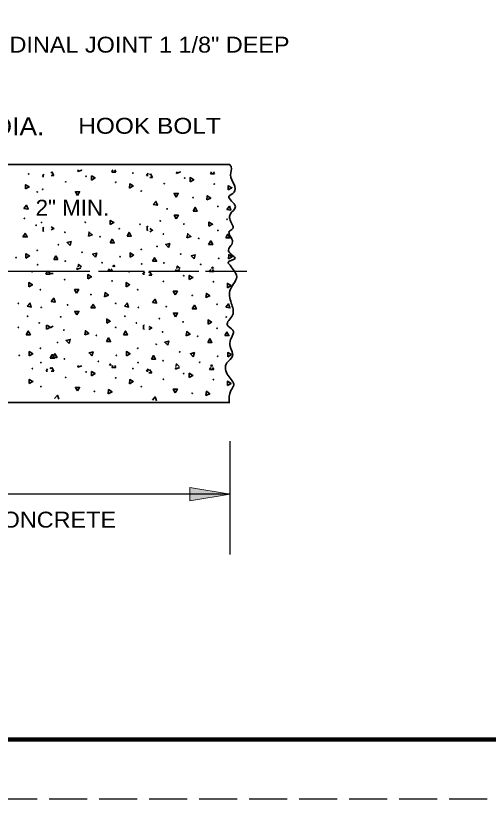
# Model space of a CAD drawing. Extents: x -26.7 to 8.7, y -11.7 to 10.3.
# Drawn here: x -15.92 to -11.96, y -11.73 to -5.18 of the extents above; entities that cross this region are included whole.
import ezdxf

# ---------------------------------------------------------------- set-up
doc = ezdxf.new("R2010")
doc.units = 0
doc.header["$LTSCALE"] = 0.053
doc.linetypes.add('LONG_DASHED', pattern=[7.5, 6, -1.5])
doc.layers.add('1', color=7, linetype='Continuous', lineweight=35)

msp = doc.modelspace()

# ---------------------------------------------------------------- hatches: boundary and pattern name
at = {"layer": '1'}
msp.add_hatch(color=256, dxfattribs=at).paths.add_polyline_path([(-14.46092, -9.23083), (-14.46092, -9.11867), (-14.12342, -9.17458), (-14.12342, -9.17458)])

# ---------------------------------------------------------------- linework, layer by layer
for p, q in [((-17.83092, -6.42008), (-14.12633, -6.42008)), ((-15.61408, -6.48183), (-15.61975, -6.4915)), ((-15.59675, -6.512), (-15.61408, -6.48183)), ((-15.394, -6.46508), (-15.39642, -6.47883)), ((-15.39642, -6.47883), (-15.36358, -6.46675)), ((-15.36358, -6.46675), (-15.36567, -6.46508)), ((-15.103, -6.46508), (-15.11308, -6.48242)), ((-15.11308, -6.48242), (-15.07808, -6.48242)), ((-15.07808, -6.48242), (-15.08817, -6.46508)), ((-14.56925, -6.47992), (-14.57158, -6.49367)), ((-14.57158, -6.49367), (-14.53883, -6.48158)), ((-14.53883, -6.48158), (-14.54083, -6.47992)), ((-14.27825, -6.47992), (-14.28833, -6.49725)), ((-14.25333, -6.49725), (-14.26333, -6.47992)), ((-15.68008, -6.49908), (-15.69208, -6.51958)), ((-15.69208, -6.51958), (-15.68008, -6.51958)), ((-15.61975, -6.512), (-15.59675, -6.512)), ((-14.80975, -6.4915), (-14.82167, -6.512)), ((-14.82167, -6.512), (-14.80975, -6.512)), ((-14.78933, -6.49667), (-14.795, -6.50633)), ((-14.795, -6.52683), (-14.77192, -6.52683)), ((-14.77192, -6.52683), (-14.78933, -6.49667)), ((-14.28833, -6.49725), (-14.25333, -6.49725)), ((-15.68708, -6.94367), (-15.68725, -6.97858)), ((-15.68708, -6.94367), (-15.68725, -6.97858)), ((-15.68008, -6.94775), (-15.68708, -6.94367)), ((-15.68008, -6.94775), (-15.68708, -6.94367)), ((-14.81675, -6.93608), (-14.81683, -6.97108)), ((-14.81675, -6.93608), (-14.81683, -6.97108)), ((-14.80975, -6.94017), (-14.81675, -6.93608)), ((-14.80975, -6.94017), (-14.81675, -6.93608)), ((-15.68725, -6.97858), (-15.68008, -6.97458)), ((-15.68725, -6.97858), (-15.68008, -6.97458)), ((-15.61975, -6.967), (-15.59658, -6.95358)), ((-14.81683, -6.97108), (-14.80975, -6.967)), ((-14.81683, -6.97108), (-14.80975, -6.967)), ((-15.581, -7.18375), (-15.5985, -7.214)), ((-15.56358, -7.214), (-15.581, -7.18375)), ((-15.5985, -7.214), (-15.56358, -7.214)), ((-15.65308, -7.31658), (-15.66508, -7.33708)), ((-15.64433, -7.30708), (-15.65, -7.31675)), ((-15.62692, -7.33717), (-15.64433, -7.30708)), ((-15.62717, -7.32958), (-15.60417, -7.32958)), ((-15.40142, -7.28275), (-15.40383, -7.2965)), ((-15.40383, -7.2965), (-15.37108, -7.28442)), ((-15.37108, -7.28442), (-15.37308, -7.28275)), ((-15.13325, -7.29033), (-15.14333, -7.30767)), ((-15.14333, -7.30767), (-15.10833, -7.30767)), ((-15.10833, -7.30767), (-15.11833, -7.29033)), ((-14.84, -7.31675), (-14.85192, -7.33717)), ((-14.79675, -7.31433), (-14.80242, -7.324)), ((-14.77933, -7.3445), (-14.79675, -7.31433)), ((-14.57667, -7.29758), (-14.57908, -7.31133)), ((-14.57908, -7.31133), (-14.54625, -7.29925)), ((-14.54625, -7.29925), (-14.54833, -7.29758)), ((-14.28567, -7.29758), (-14.29575, -7.31492)), ((-14.29575, -7.31492), (-14.26075, -7.31492)), ((-14.26075, -7.31492), (-14.27083, -7.29758)), ((-15.66508, -7.33708), (-15.65308, -7.33708)), ((-15.65, -7.33717), (-15.62692, -7.33717)), ((-14.85192, -7.33717), (-14.84, -7.33717)), ((-14.80242, -7.3445), (-14.77933, -7.3445)), ((-15.66008, -7.76117), (-15.66025, -7.79608)), ((-15.66008, -7.76117), (-15.66025, -7.79608)), ((-15.66025, -7.79608), (-15.65308, -7.79208)), ((-15.66025, -7.79608), (-15.65308, -7.79208)), ((-15.65308, -7.76525), (-15.66008, -7.76117)), ((-15.65308, -7.76525), (-15.66008, -7.76117)), ((-15.62717, -7.78467), (-15.604, -7.77125)), ((-14.84692, -7.76133), (-14.84708, -7.79625)), ((-14.84692, -7.76133), (-14.84708, -7.79625)), ((-14.84708, -7.79625), (-14.84, -7.79225)), ((-14.84708, -7.79625), (-14.84, -7.79225)), ((-14.84, -7.76533), (-14.84692, -7.76133)), ((-14.84, -7.76533), (-14.84692, -7.76133)), ((-15.62158, -8.11708), (-15.62717, -8.12675)), ((-15.61408, -8.11708), (-15.61975, -8.12675)), ((-15.59675, -8.14725), (-15.61408, -8.11708)), ((-15.394, -8.10042), (-15.39642, -8.11408)), ((-15.39642, -8.11408), (-15.36358, -8.102)), ((-15.103, -8.10042), (-15.11308, -8.11775)), ((-15.11308, -8.11775), (-15.07808, -8.11775)), ((-15.07808, -8.11775), (-15.08817, -8.10042)), ((-14.57667, -8.11525), (-14.57908, -8.129)), ((-14.57908, -8.129), (-14.54625, -8.11692)), ((-14.54625, -8.11692), (-14.54833, -8.11525)), ((-14.28567, -8.11525), (-14.29575, -8.13258)), ((-14.26075, -8.13258), (-14.27083, -8.11525)), ((-15.6495, -8.12642), (-15.66142, -8.14692)), ((-15.66142, -8.14692), (-15.6495, -8.14692)), ((-15.61975, -8.14725), (-15.59675, -8.14725)), ((-14.80975, -8.12675), (-14.82167, -8.14725)), ((-14.82167, -8.14725), (-14.80975, -8.14725)), ((-14.79675, -8.132), (-14.80242, -8.14167)), ((-14.80242, -8.16208), (-14.77933, -8.16208)), ((-14.77933, -8.16208), (-14.79675, -8.132)), ((-14.29575, -8.13258), (-14.26075, -8.13258)), ((-18.04967, -8.40875), (-14.12633, -8.40875))]:
    msp.add_line(p, q, dxfattribs=at)
at = {"layer": '1', "lineweight": 25}
for p, q in [((-15.29608, -7.314), (-16.66375, -7.314)), ((-14.84017, -7.314), (-15.22317, -7.314)), ((-14.38425, -7.314), (-14.80375, -7.314)), ((-13.98308, -7.314), (-14.32958, -7.314)), ((-14.12342, -9.679), (-14.12342, -8.73283))]:
    msp.add_line(p, q, dxfattribs=at)
at = {"layer": '1', "linetype": 'LONG_DASHED', "lineweight": 25}
msp.add_line((8.50758, -11.72625), (-26.69242, -11.72625), dxfattribs=at)
at = {"layer": '1', "lineweight": 158}
msp.add_lwpolyline([(8.42425, 9.77375), (8.42425, -11.22625), (-24.07575, -11.22625)], dxfattribs=at)
at = {"layer": '1'}
for points in [[(-15.28258, -6.54967), (-15.25233, -6.53225), (-15.2825, -6.51467)], [(-14.45783, -6.56458), (-14.42758, -6.54708), (-14.45767, -6.5295)], [(-15.83383, -6.62417), (-15.80358, -6.60658), (-15.83367, -6.58917)], [(-14.9635, -6.61658), (-14.93317, -6.59908), (-14.96325, -6.58158)], [(-14.13875, -6.63142), (-14.10842, -6.61392), (-14.1385, -6.59642)], [(-15.39942, -6.67725), (-15.38183, -6.647), (-15.41683, -6.647)], [(-14.57458, -6.69208), (-14.55708, -6.66183), (-14.592, -6.66183)], [(-14.31758, -6.71475), (-14.28583, -6.70008), (-14.31442, -6.68008)], [(-14.76583, -6.75442), (-14.7315, -6.7605), (-14.74333, -6.72775)], [(-15.84725, -6.78733), (-15.81283, -6.79342), (-15.82483, -6.76058)], [(-14.4325, -6.80858), (-14.39758, -6.80858), (-14.41492, -6.77842)], [(-14.15208, -6.79467), (-14.11775, -6.80075), (-14.12967, -6.76783)], [(-14.57325, -6.87467), (-14.55575, -6.84433), (-14.59067, -6.84433)], [(-15.12533, -6.92142), (-15.09508, -6.90392), (-15.12517, -6.88642)], [(-14.30058, -6.93625), (-14.27025, -6.91875), (-14.30042, -6.90133)], [(-15.8555, -7.02517), (-15.8205, -7.02517), (-15.83792, -6.99508)], [(-15.30883, -7.01842), (-15.27592, -7.00642), (-15.30267, -6.98408)], [(-14.98508, -7.01758), (-14.95017, -7.01758), (-14.96758, -6.9875)], [(-14.484, -7.03333), (-14.45117, -7.02133), (-14.47783, -6.99892)], [(-14.16033, -7.0325), (-14.12533, -7.0325), (-14.14275, -7.00233)], [(-15.46233, -7.09758), (-15.45333, -7.06375), (-15.487, -7.07283)], [(-15.12767, -7.07433), (-15.09275, -7.07433), (-15.11008, -7.04408)], [(-14.30292, -7.08917), (-14.26792, -7.08917), (-14.28533, -7.05892)], [(-14.63758, -7.11242), (-14.62858, -7.07858), (-14.66225, -7.08767)], [(-15.83067, -7.20117), (-15.80033, -7.18367), (-15.83042, -7.16617)], [(-15.24825, -7.19367), (-15.23925, -7.15983), (-15.27292, -7.16883)], [(-14.96025, -7.19358), (-14.93, -7.17608), (-14.96008, -7.15858)], [(-14.77375, -7.22883), (-14.73883, -7.22883), (-14.75617, -7.19858)], [(-14.4235, -7.2085), (-14.4145, -7.17467), (-14.44817, -7.18367)], [(-14.1355, -7.20842), (-14.10517, -7.19092), (-14.13525, -7.1735)], [(-15.31283, -7.37492), (-15.28258, -7.35742), (-15.31267, -7.33992)], [(-14.46525, -7.38217), (-14.435, -7.36475), (-14.46508, -7.34717)], [(-15.80683, -7.44167), (-15.77658, -7.42408), (-15.80667, -7.40667)], [(-15.40683, -7.49492), (-15.38925, -7.46458), (-15.42425, -7.46458)], [(-14.99375, -7.44183), (-14.96342, -7.42425), (-14.9935, -7.40683)], [(-14.14617, -7.44908), (-14.11583, -7.43158), (-14.14592, -7.41408)], [(-15.17258, -7.52517), (-15.14083, -7.51042), (-15.16942, -7.49042)], [(-14.58208, -7.50975), (-14.5645, -7.4795), (-14.59942, -7.4795)], [(-14.325, -7.53242), (-14.29333, -7.51775), (-14.32183, -7.49767)], [(-15.82025, -7.60483), (-15.78583, -7.61092), (-15.79783, -7.57808)], [(-15.62083, -7.56483), (-15.5865, -7.57092), (-15.59833, -7.53808)], [(-15.2875, -7.619), (-15.25258, -7.619), (-15.26992, -7.58883)], [(-15.00708, -7.605), (-14.97275, -7.61108), (-14.98467, -7.57825)], [(-14.77333, -7.57208), (-14.73892, -7.57817), (-14.75083, -7.54542)], [(-14.43992, -7.62625), (-14.405, -7.62625), (-14.42233, -7.59608)], [(-14.1595, -7.61233), (-14.12517, -7.61833), (-14.13708, -7.5855)], [(-15.4055, -7.6775), (-15.38792, -7.64717), (-15.42283, -7.64717)], [(-14.58067, -7.69233), (-14.56317, -7.662), (-14.59808, -7.662)], [(-15.15558, -7.74658), (-15.12525, -7.72917), (-15.15542, -7.71167)], [(-14.308, -7.75392), (-14.27767, -7.73642), (-14.30783, -7.71892)], [(-15.8285, -7.84267), (-15.7935, -7.84267), (-15.81092, -7.8125)], [(-15.339, -7.84367), (-15.30617, -7.83167), (-15.33283, -7.80933)], [(-15.01533, -7.84283), (-14.98033, -7.84283), (-14.99775, -7.81267)], [(-14.49142, -7.85092), (-14.45858, -7.83892), (-14.48533, -7.81658)], [(-14.16775, -7.85008), (-14.13283, -7.85008), (-14.15017, -7.82)], [(-15.46975, -7.91525), (-15.46075, -7.88142), (-15.49442, -7.8905)], [(-15.15792, -7.8995), (-15.12292, -7.8995), (-15.14033, -7.86933)], [(-14.645, -7.93008), (-14.636, -7.89625), (-14.66967, -7.90533)], [(-14.31033, -7.90683), (-14.27533, -7.90683), (-14.29275, -7.87658)], [(-15.80367, -8.01867), (-15.77333, -8.00117), (-15.80342, -7.98367)], [(-15.2785, -8.01883), (-15.2695, -7.985), (-15.30317, -7.994)], [(-14.9905, -8.01875), (-14.96017, -8.00133), (-14.99025, -7.98383)], [(-14.14292, -8.02608), (-14.11258, -8.00858), (-14.14267, -7.99108)], [(-15.62875, -8.03917), (-15.59383, -8.03917), (-15.61117, -8.009)], [(-15.60592, -8.03158), (-15.571, -8.03158), (-15.58842, -8.00142)], [(-14.78117, -8.0465), (-14.74625, -8.0465), (-14.76358, -8.01625)], [(-14.43092, -8.02617), (-14.42192, -7.99233), (-14.45558, -8.00133)], [(-15.28258, -8.185), (-15.25233, -8.1675), (-15.2825, -8.15)], [(-14.46525, -8.19983), (-14.435, -8.18233), (-14.46508, -8.16483)], [(-15.80325, -8.2515), (-15.773, -8.234), (-15.80308, -8.2165)], [(-14.9635, -8.25192), (-14.93317, -8.23433), (-14.96325, -8.21683)], [(-14.14617, -8.26675), (-14.11583, -8.24917), (-14.14592, -8.23175)], [(-15.39942, -8.31258), (-15.38183, -8.28225), (-15.41683, -8.28225)], [(-15.14233, -8.33525), (-15.11067, -8.3205), (-15.13925, -8.3005)], [(-14.58208, -8.32742), (-14.5645, -8.29708), (-14.59942, -8.29708)], [(-14.325, -8.35008), (-14.29333, -8.33533), (-14.32183, -8.31533)]]:
    msp.add_lwpolyline(points, close=True, dxfattribs=at)
for points in [[(-15.61975, -6.967), (-15.59658, -6.95358), (-15.61975, -6.94017)], [(-14.795, -6.98183), (-14.77183, -6.96842), (-14.795, -6.955)], [(-15.36567, -7.27508), (-15.39025, -7.2545), (-15.394, -7.27508)], [(-15.36567, -7.27508), (-15.39025, -7.2545), (-15.394, -7.27508)], [(-15.08817, -7.27508), (-15.09558, -7.26225), (-15.103, -7.27508)], [(-14.54083, -7.28992), (-14.5655, -7.26933), (-14.56925, -7.28992)], [(-14.54083, -7.28992), (-14.5655, -7.26933), (-14.56925, -7.28992)], [(-14.26333, -7.28992), (-14.27083, -7.27708), (-14.27825, -7.28992)], [(-15.65, -7.79225), (-15.62683, -7.77875), (-15.65, -7.76533)], [(-14.80242, -7.7995), (-14.77925, -7.78608), (-14.80242, -7.77267)], [(-15.11833, -8.10033), (-15.12583, -8.0875), (-15.13325, -8.10033)], [(-14.54833, -8.10758), (-14.57292, -8.087), (-14.57667, -8.10758)], [(-14.54833, -8.10758), (-14.57292, -8.087), (-14.57667, -8.10758)], [(-14.27083, -8.10758), (-14.27825, -8.09475), (-14.28567, -8.10758)], [(-15.55633, -8.381), (-15.56817, -8.34817), (-15.59067, -8.37492)], [(-14.73892, -8.39583), (-14.75083, -8.363), (-14.77333, -8.38975)]]:
    msp.add_lwpolyline(points, dxfattribs=at)
at = {"layer": '1', "lineweight": 13}
msp.add_lwpolyline([(-14.46092, -9.23083), (-14.46092, -9.11867), (-14.12342, -9.17458), (-14.12342, -9.17458)], close=True, dxfattribs=at)
at = {"layer": '1', "lineweight": 25}
msp.add_lwpolyline([(-14.12342, -9.17458), (-18.05492, -9.17458), (-21.17925, -9.17458)], dxfattribs=at)
at = {"layer": '1'}
for centre in [(-15.80669, -6.49832), (-15.32788, -6.51754), (-14.93631, -6.49074), (-14.5031, -6.53239), (-15.49859, -6.56438), (-15.49859, -6.56438), (-15.08022, -6.56769), (-14.67381, -6.57923), (-14.25545, -6.58254), (-15.73635, -6.64891), (-15.69075, -6.62648), (-14.86598, -6.64133), (-14.43284, -6.69635), (-14.65032, -6.7901), (-14.22528, -6.76999), (-15.84348, -6.86984), (-14.14832, -6.87711), (-15.74641, -6.92674), (-15.70081, -6.90431), (-15.33456, -6.90242), (-14.87603, -6.91916), (-14.70723, -6.89048), (-14.50979, -6.91727), (-15.50527, -6.98606), (-15.05005, -6.95595), (-14.68049, -7.00091), (-14.22528, -6.9708), (-15.2107, -7.02291), (-14.38593, -7.03776), (-15.73635, -7.13754), (-15.5588, -7.0898), (-14.86598, -7.12997), (-14.73402, -7.10465), (-15.91374, -7.19782), (-15.36136, -7.15346), (-15.04337, -7.19024), (-14.53659, -7.16831), (-14.21859, -7.20509), (-15.73305, -7.25803), (-15.5019, -7.22703), (-15.19396, -7.24046), (-14.86267, -7.25045), (-14.67712, -7.24188), (-14.36919, -7.25531), (-15.77969, -7.31582), (-14.96654, -7.31597), (-15.50601, -7.38203), (-15.11045, -7.39292), (-14.68124, -7.39688), (-14.51053, -7.35004), (-14.26287, -7.40019), (-15.70935, -7.46641), (-14.8962, -7.46656), (-15.28784, -7.50672), (-14.44026, -7.514), (-15.89343, -7.58021), (-15.48252, -7.5929), (-15.08028, -7.58036), (-14.2327, -7.58764), (-15.70267, -7.61369), (-14.88952, -7.61384), (-14.65775, -7.60775), (-15.81648, -7.68734), (-15.53943, -7.69328), (-15.00332, -7.68749), (-14.71465, -7.70813), (-14.15575, -7.69476), (-15.89343, -7.78103), (-15.71941, -7.74424), (-15.08028, -7.78118), (-14.90626, -7.74439), (-14.51721, -7.73492), (-14.2327, -7.78845), (-15.5127, -7.80371), (-15.24093, -7.84814), (-14.68792, -7.81856), (-14.39335, -7.85541), (-15.56622, -7.90745), (-14.74145, -7.9223), (-15.70935, -7.95504), (-14.8962, -7.95519), (-14.54401, -7.98596), (-15.88674, -8.01532), (-15.50932, -8.04468), (-15.07359, -8.01547), (-14.68455, -8.05953), (-14.22602, -8.02274), (-15.70605, -8.07553), (-15.22419, -8.06569), (-14.8929, -8.07568), (-14.37661, -8.07296), (-15.77609, -8.12567), (-15.32788, -8.15284), (-14.93631, -8.12604), (-14.51053, -8.16769), (-15.49859, -8.19968), (-15.08022, -8.20299), (-14.68124, -8.21453), (-14.26287, -8.21784), (-15.70575, -8.27626), (-15.25761, -8.3168), (-14.86598, -8.27663), (-14.44026, -8.33165)]:
    msp.add_circle(centre, 0.00194, dxfattribs=at)
msp.add_spline([(-14.12633, -6.42008), (-14.11333, -6.4395), (-14.12008, -6.50683), (-14.08975, -6.58775), (-14.08975, -6.65175), (-14.1335, -6.68542), (-14.07958, -6.76967), (-14.12342, -6.837), (-14.12683, -6.87408), (-14.10317, -6.95833), (-14.13008, -6.97858), (-14.10317, -7.06617), (-14.13683, -7.14358), (-14.083, -7.20767), (-14.14025, -7.238), (-14.12342, -7.2615), (-14.08975, -7.30867), (-14.0695, -7.34575), (-14.12008, -7.46033), (-14.11333, -7.57825), (-14.10317, -7.67933), (-14.147, -7.76017), (-14.09983, -7.804), (-14.12683, -7.91175), (-14.10317, -8.02292), (-14.15033, -8.07683), (-14.14025, -8.18467), (-14.09308, -8.2655), (-14.11667, -8.30933), (-14.13008, -8.41033)], degree=3, dxfattribs=at)

# ---------------------------------------------------------------- texts
for s, height, width, p in [('LONGITUDINAL JOINT 1 1/8" DEEP', 0.133, 1.1, (-16.8375, -5.48417)), ('5/8" DIA.', 0.1499, 1.1, (-16.55158, -6.17525)), ('HOOK BOLT', 0.133, 1.15, (-15.39392, -6.1625)), ('2" MIN.', 0.133, 1.05, (-15.74992, -6.84717)), ('NEW CONCRETE', 0.133, 1.1, (-16.68583, -9.45483))]:
    msp.add_text(s, height=height, dxfattribs=dict(at, width=width)).set_placement(p)

doc.saveas('drawing.dxf')
